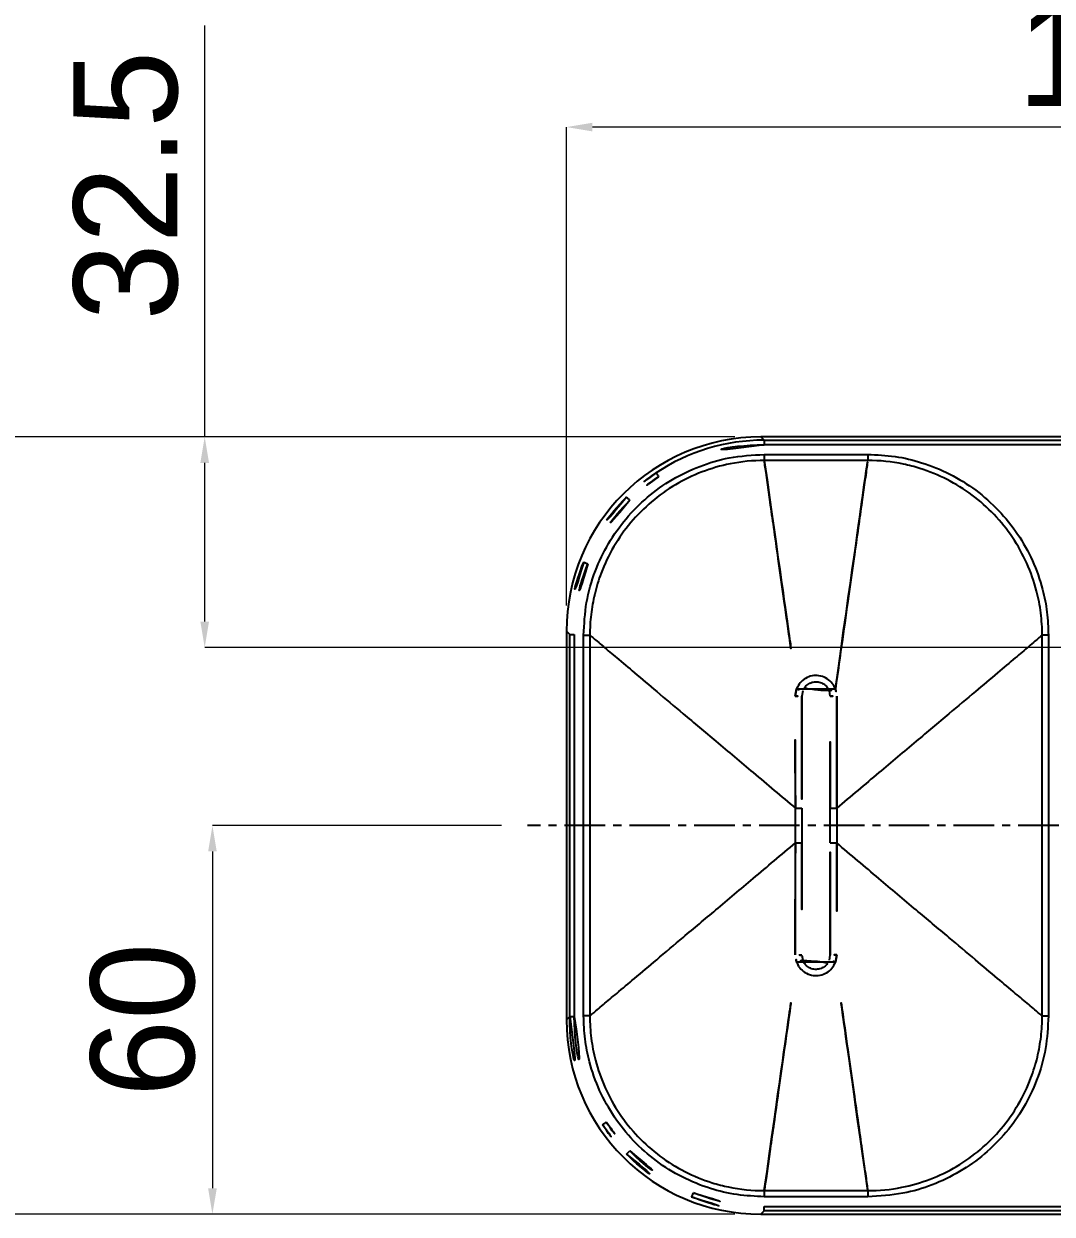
# Model space of a CAD drawing. Extents: x 16296660632 to 16296674943, y -37409619871 to -37409617133.
# Drawn here: x 16296674051.3 to 16296674210, y -37409617452.1 to -37409617268.4 of the extents above; entities that cross this region are included whole.
import ezdxf

# ---------------------------------------------------------------- set-up
doc = ezdxf.new("R2010")
doc.units = 0
doc.header["$LTSCALE"] = 10
doc.header["$MEASUREMENT"] = 0
doc.header["$PDMODE"] = 3
doc.header["$PDSIZE"] = -10
doc.linetypes.add('CENTER', pattern=[2, 1.25, -0.25, 0.25, -0.25])
doc.layers.get('0').update_dxf_attribs({"linetype": 'CONTINUOUS'})
doc.layers.get('DEFPOINTS').update_dxf_attribs({"linetype": 'CONTINUOUS'})
doc.styles.add('Daelim Dimension', font='\x7f\x7f\x7f\x7f.TTF')
doc.dimstyles.new('DEFAULT', dxfattribs={"dimscale": 2, "dimtxt": 2, "dimasz": 2, "dimexe": 0, "dimexo": 2, "dimgap": 1, "dimtad": 1, "dimdec": 1, "dimzin": 9, "dimdsep": 46, "dimtxsty": 'Daelim Dimension', "dimcen": 0.5, "dimclrd": 252, "dimclre": 252, "dimclrt": 3, "dimadec": 1, "dimazin": 0, "dimtfac": 1, "dimtdec": 1, "dimtix": 1, "dimtmove": 0, "dimatfit": 3, "dimfxl": 0, "dimtolj": 1, "dimtzin": 1, "dimlwd": 9, "dimlwe": 9, "dimarcsym": 0})

# ---------------------------------------------------------------- blocks, each defined once
blk = doc.blocks.new('*D10')
at = {"color": 5, "lineweight": 9, "ltscale": 0.5}
for p, q in [((16296674079.221901, -37409617332.174347), (16296674079.221901, -37409617268.644524)), ((16296674161.03783, -37409617332.174347), (16296674079.221901, -37409617332.174347)), ((16296674079.221901, -37409617360.685577), (16296674079.221901, -37409617336.174347)), ((16296674291.77998, -37409617364.685577), (16296674079.221901, -37409617364.685577))]:
    blk.add_line(p, q, dxfattribs=at)
at = {"color": 5, "ltscale": 0.5}
for points in [[(16296674078.555229, -37409617336.174347), (16296674079.888571, -37409617336.174347), (16296674079.221901, -37409617332.174347)], [(16296674078.555229, -37409617360.685577), (16296674079.888571, -37409617360.685577), (16296674079.221901, -37409617364.685577)]]:
    blk.add_solid(points, dxfattribs=at)
at = {"layer": 'DEFPOINTS', "color": 0, "ltscale": 0.5}
for p in [(16296674079.221901, -37409617332.174347), (16296674165.03783, -37409617332.174347), (16296674295.77998, -37409617364.685577)]:
    blk.add_point(p, dxfattribs=at)
at = {"color": 7, "ltscale": 0.5, "insert": (16296674058.978701, -37409617293.37413), "char_height": 16, "attachment_point": 2, "rotation": 90, "style": 'Daelim Dimension'}
blk.add_mtext('\\A1;32.5', dxfattribs=at)
blk = doc.blocks.new('*D11')
at = {"color": 5, "lineweight": 9, "ltscale": 0.5}
for p, q in [((16296674135.0424, -37409617358.169769), (16296674135.0424, -37409617284.343979)), ((16296674306.02998, -37409617284.343979), (16296674139.0424, -37409617284.343979)), ((16296674310.02998, -37409617322.165466), (16296674310.02998, -37409617284.343979))]:
    blk.add_line(p, q, dxfattribs=at)
at = {"color": 5, "ltscale": 0.5}
for points in [[(16296674139.0424, -37409617283.677307), (16296674139.0424, -37409617285.010643), (16296674135.0424, -37409617284.343979)], [(16296674306.02998, -37409617283.677307), (16296674306.02998, -37409617285.010643), (16296674310.02998, -37409617284.343979)]]:
    blk.add_solid(points, dxfattribs=at)
at = {"layer": 'DEFPOINTS', "color": 0, "ltscale": 0.5}
for p in [(16296674135.0424, -37409617284.343979), (16296674310.02998, -37409617326.165466), (16296674135.0424, -37409617362.169769)]:
    blk.add_point(p, dxfattribs=at)
at = {"color": 7, "ltscale": 0.5, "insert": (16296674222.53619, -37409617265.107933), "char_height": 16, "attachment_point": 2, "style": 'Daelim Dimension'}
blk.add_mtext('\\A1;175', dxfattribs=at)
blk = doc.blocks.new('*D12')
at = {"color": 5, "lineweight": 9, "ltscale": 0.5}
for p, q in [((16296674161.03783, -37409617332.174347), (16296674017.590429, -37409617332.174347)), ((16296674017.590429, -37409617336.174347), (16296674017.590429, -37409617448.14949)), ((16296674161.03783, -37409617452.14949), (16296674017.590429, -37409617452.14949))]:
    blk.add_line(p, q, dxfattribs=at)
at = {"color": 5, "ltscale": 0.5}
for points in [[(16296674016.923771, -37409617336.174347), (16296674018.257099, -37409617336.174347), (16296674017.590429, -37409617332.174347)], [(16296674016.923771, -37409617448.14949), (16296674018.257099, -37409617448.14949), (16296674017.590429, -37409617452.14949)]]:
    blk.add_solid(points, dxfattribs=at)
at = {"layer": 'DEFPOINTS', "color": 0, "ltscale": 0.5}
for p in [(16296674165.03783, -37409617332.174347), (16296674017.590429, -37409617452.14949), (16296674165.03783, -37409617452.14949)]:
    blk.add_point(p, dxfattribs=at)
at = {"color": 7, "ltscale": 0.5, "insert": (16296673998.239941, -37409617387.94519), "char_height": 16, "attachment_point": 2, "rotation": 90, "style": 'Daelim Dimension'}
blk.add_mtext('\\A1;120', dxfattribs=at)
blk = doc.blocks.new('*D16')
at = {"color": 5, "lineweight": 9, "ltscale": 0.5}
for p, q in [((16296674125.0424, -37409617392.15747), (16296674080.41796, -37409617392.15747)), ((16296674080.41796, -37409617396.15747), (16296674080.41796, -37409617448.14949)), ((16296674161.03783, -37409617452.14949), (16296674080.41796, -37409617452.14949))]:
    blk.add_line(p, q, dxfattribs=at)
at = {"color": 5, "ltscale": 0.5}
for points in [[(16296674079.75129, -37409617396.15747), (16296674081.08462, -37409617396.15747), (16296674080.41796, -37409617392.15747)], [(16296674079.75129, -37409617448.14949), (16296674081.08462, -37409617448.14949), (16296674080.41796, -37409617452.14949)]]:
    blk.add_solid(points, dxfattribs=at)
at = {"layer": 'DEFPOINTS', "color": 0, "ltscale": 0.5}
for p in [(16296674129.0424, -37409617392.15747), (16296674080.41796, -37409617452.14949), (16296674165.03783, -37409617452.14949)]:
    blk.add_point(p, dxfattribs=at)
at = {"color": 7, "ltscale": 0.5, "insert": (16296674069.70838, -37409617422.15348), "char_height": 16, "attachment_point": 5, "rotation": 90, "style": 'Daelim Dimension'}
blk.add_mtext('\\A1;60', dxfattribs=at)

msp = doc.modelspace()

# ---------------------------------------------------------------- linework, layer by layer
at = {"color": 7, "linetype": 'Continuous', "lineweight": 25}
for p, q in [((16296674165.03783, -37409617332.174347), (16296674165.53706, -37409617332.673553)), ((16296674293.48934, -37409617332.174347), (16296674165.03783, -37409617332.174347)), ((16296674165.53706, -37409617332.673553), (16296674165.53706, -37409617333.373459)), ((16296674165.53706, -37409617332.673553), (16296674294.679979, -37409617332.673553)), ((16296674294.679979, -37409617333.373459), (16296674165.53706, -37409617333.373459)), ((16296674165.57085, -37409617334.876343), (16296674165.57085, -37409617335.807159)), ((16296674165.57085, -37409617334.876343), (16296674181.536409, -37409617334.876343)), ((16296674181.536409, -37409617335.807159), (16296674165.57085, -37409617335.807159)), ((16296674181.536409, -37409617334.876343), (16296674181.536409, -37409617335.807159)), ((16296674135.54163, -37409617362.668983), (16296674135.0424, -37409617362.169769)), ((16296674135.0424, -37409617362.169769), (16296674135.0424, -37409617422.154053)), ((16296674135.54163, -37409617362.668983), (16296674136.24152, -37409617362.668983)), ((16296674135.54163, -37409617421.654831), (16296674135.54163, -37409617362.668983)), ((16296674136.24152, -37409617362.668983), (16296674136.24152, -37409617421.654831)), ((16296674137.69124, -37409617362.769783), (16296674138.65362, -37409617362.769783)), ((16296674137.69124, -37409617421.554047), (16296674137.69124, -37409617362.769783)), ((16296674138.65362, -37409617362.769783), (16296674138.65362, -37409617421.554047)), ((16296674209.416019, -37409617362.769783), (16296674208.45364, -37409617362.769783)), ((16296674208.45364, -37409617421.554047), (16296674208.45364, -37409617362.769783)), ((16296674209.416019, -37409617362.769783), (16296674209.416019, -37409617421.554047)), ((16296674171.498051, -37409617371.37796), (16296674171.35364, -37409617372.161903)), ((16296674175.753639, -37409617372.161903), (16296674175.609209, -37409617371.37796)), ((16296674170.36343, -37409617394.848648), (16296674170.36343, -37409617389.475159)), ((16296674170.36343, -37409617389.475159), (16296674171.35364, -37409617389.475159)), ((16296674171.35364, -37409617389.475159), (16296674171.35364, -37409617394.848648)), ((16296674175.753639, -37409617389.475159), (16296674176.743839, -37409617389.475159)), ((16296674175.753639, -37409617394.848648), (16296674175.753639, -37409617389.475159)), ((16296674176.743839, -37409617389.475159), (16296674176.743839, -37409617394.848648)), ((16296674170.36343, -37409617394.848648), (16296674171.35364, -37409617394.848648)), ((16296674175.753639, -37409617394.848648), (16296674176.743839, -37409617394.848648)), ((16296674171.35364, -37409617412.161911), (16296674171.498051, -37409617412.945862)), ((16296674175.609209, -37409617412.945862), (16296674175.753639, -37409617412.161911)), ((16296674135.0424, -37409617422.154053), (16296674135.54163, -37409617421.654831)), ((16296674135.54163, -37409617421.654831), (16296674136.24152, -37409617421.654831)), ((16296674138.65362, -37409617421.554047), (16296674137.69124, -37409617421.554047)), ((16296674208.45364, -37409617421.554047), (16296674209.416019, -37409617421.554047)), ((16296674165.57085, -37409617448.516663), (16296674165.57085, -37409617449.447487)), ((16296674165.57085, -37409617448.516663), (16296674181.536409, -37409617448.516663)), ((16296674181.536409, -37409617449.447487), (16296674165.57085, -37409617449.447487)), ((16296674181.536409, -37409617448.516663), (16296674181.536409, -37409617449.447487)), ((16296674165.53706, -37409617451.650269), (16296674165.03783, -37409617452.149483)), ((16296674165.53706, -37409617450.950378), (16296674454.5229, -37409617450.950378)), ((16296674165.53706, -37409617451.650269), (16296674165.53706, -37409617450.950378)), ((16296674454.5229, -37409617451.650269), (16296674165.53706, -37409617451.650269)), ((16296674165.03783, -37409617452.149483), (16296674455.02212, -37409617452.149483))]:
    msp.add_line(p, q, dxfattribs=at)
at = {"color": 1, "linetype": 'CENTER', "ltscale": 0.5}
msp.add_line((16296674491.01755, -37409617392.157471), (16296674129.0424, -37409617392.157471), dxfattribs=at)
at = {"color": 7, "linetype": 'Continuous', "lineweight": 25, "flags": 128}
for points in [[(16296674148.87468, -37409617337.726532), (16296674148.88373, -37409617337.740082), (16296674148.906919, -37409617337.774811), (16296674148.943411, -37409617337.829422), (16296674148.99181, -37409617337.901894), (16296674149.05031, -37409617337.989471), (16296674149.11676, -37409617338.088966), (16296674149.1887, -37409617338.196617), (16296674149.26339, -37409617338.308441)], [(16296674144.326611, -37409617341.458557), (16296674144.338169, -37409617341.470108), (16296674144.36772, -37409617341.499657), (16296674144.414169, -37409617341.546112), (16296674144.47578, -37409617341.607712), (16296674144.550261, -37409617341.68222), (16296674144.63484, -37409617341.766777), (16296674144.726379, -37409617341.858307), (16296674144.82143, -37409617341.953369)], [(16296674137.70063, -37409617351.49408), (16296674137.71558, -37409617351.500076), (16296674137.75423, -37409617351.515587), (16296674137.815121, -37409617351.540009), (16296674137.895969, -37409617351.572479), (16296674137.99378, -37409617351.611763), (16296674138.104879, -37409617351.656342), (16296674138.22514, -37409617351.704613), (16296674138.35008, -37409617351.754761)], [(16296674140.59461, -37409617438.3172), (16296674140.60815, -37409617438.308167), (16296674140.642879, -37409617438.284943), (16296674140.697491, -37409617438.248489), (16296674140.769939, -37409617438.200073), (16296674140.85754, -37409617438.141571), (16296674140.95702, -37409617438.075104), (16296674141.06468, -37409617438.003197), (16296674141.17651, -37409617437.928513)], [(16296674144.326611, -37409617442.865257), (16296674144.338169, -37409617442.853699), (16296674144.36772, -37409617442.824158), (16296674144.414169, -37409617442.77771), (16296674144.47578, -37409617442.716087), (16296674144.550261, -37409617442.641632), (16296674144.63484, -37409617442.557053), (16296674144.726379, -37409617442.465523), (16296674144.82143, -37409617442.370453)], [(16296674154.362141, -37409617449.491257), (16296674154.36813, -37409617449.476318), (16296674154.38364, -37409617449.437653), (16296674154.408079, -37409617449.37677), (16296674154.44055, -37409617449.295929), (16296674154.479799, -37409617449.198097), (16296674154.524401, -37409617449.087013), (16296674154.57268, -37409617448.966743), (16296674154.62282, -37409617448.841797)]]:
    msp.add_lwpolyline(points, dxfattribs=at)
at = {"color": 7, "linetype": 'Continuous', "lineweight": 25}
for centre, radius, start, end in [((16296674170.604139, -37409617363.862991), 8.3327, 268.28531226, 275.16054517), ((16296674173.67462, -37409617363.584412), 8.091791, 247.38995373, 254.39609015), ((16296674173.432631, -37409617363.584412), 8.091791, 285.60390985, 292.61004627), ((16296674176.503111, -37409617363.863678), 8.332, 264.83923715, 271.71490621), ((16296674170.604139, -37409617420.461731), 8.333591, 84.84003531, 91.71461492), ((16296674173.67486, -37409617420.740021), 8.092427, 105.60440926, 112.60997902), ((16296674173.4324, -37409617420.740021), 8.092427, 67.39002098, 74.39559074), ((16296674176.503111, -37409617420.461029), 8.33289, 88.28516661, 95.16018237)]:
    msp.add_arc(centre, radius, start, end, dxfattribs=at)
for centre, major_axis, ratio, start_param, end_param in [((16296674165.046761, -37409617362.178703), (21.219364, -21.219364), 0.9997096655, 2.3563467834, 3.9268385237), ((16296674165.545971, -37409617362.677917), (21.219364, -21.219364), 0.9997096655, 2.3563467834, 2.9451689067), ((16296674165.545971, -37409617362.677917), (-20.72454, 20.72454), 0.9996954599, 5.497939437, 6.0867615603), ((16296674165.545971, -37409617362.677917), (21.219364, -21.219364), 0.9997096655, 2.9451689067, 3.1415926536), ((16296674165.545971, -37409617362.677917), (-20.72454, 20.72454), 0.9996954599, 6.0867615603, 6.2831853072), ((16296674165.545971, -37409617362.677917), (21.219364, -21.219364), 0.9997096655, 3.1415926536, 3.545175102), ((16296674165.545971, -37409617362.677917), (-20.72454, 20.72454), 0.9996954599, 0, 0.4035824484), ((16296674165.545971, -37409617362.677917), (21.219364, -21.219364), 0.9997096655, 3.545175102, 3.9268385237), ((16296674165.545971, -37409617362.677917), (-20.72454, 20.72454), 0.9996954599, 0.4035824484, 0.7852458701), ((16296674165.046761, -37409617422.145111), (21.219364, 21.219364), 0.9997096655, 2.3563467834, 3.9268385237), ((16296674165.545971, -37409617421.645897), (21.219364, 21.219364), 0.9997096655, 2.3563467834, 2.9451689067), ((16296674165.545971, -37409617421.645897), (-20.72454, -20.72454), 0.9996954599, 5.497939437, 6.0867615603), ((16296674165.545971, -37409617421.645897), (21.219364, 21.219364), 0.9997096655, 2.9451689067, 3.1415926536), ((16296674165.545971, -37409617421.645897), (-20.72454, -20.72454), 0.9996954599, 6.0867615603, 6.2831853072), ((16296674165.545971, -37409617421.645897), (-20.72454, -20.72454), 0.9996954599, 0, 0.4035824482), ((16296674165.545971, -37409617421.645897), (21.219364, 21.219364), 0.9997096655, 3.1415926536, 3.5451751018), ((16296674165.545971, -37409617421.645897), (21.219364, 21.219364), 0.9997096655, 3.5451751018, 3.9268385237), ((16296674165.545971, -37409617421.645897), (-20.72454, -20.72454), 0.9996954599, 0.4035824482, 0.7852458701)]:
    msp.add_ellipse(centre, major_axis=major_axis, ratio=ratio, start_param=start_param, end_param=end_param, dxfattribs=at)
for points, knots in [([(16296674137.69124, -37409617362.769783), (16296674137.781891, -37409617361.082352), (16296674137.9632, -37409617357.70752), (16296674139.33984, -37409617352.923431), (16296674141.427059, -37409617348.563713), (16296674144.149, -37409617344.70636), (16296674147.486931, -37409617341.373154), (16296674151.32835, -37409617338.630142), (16296674155.582211, -37409617336.601501), (16296674160.35813, -37409617335.167908), (16296674163.748541, -37409617334.978271), (16296674165.57085, -37409617334.876343)], [0, 0, 0, 0, 0.1155830373, 0.2311656019, 0.3385298271, 0.4458937919, 0.5532353854, 0.6605765788, 0.7679167551, 0.8752568273, 1, 1, 1, 1]), ([(16296674165.57085, -37409617335.807159), (16296674165.570829, -37409617335.807159), (16296674163.8125, -37409617335.803726), (16296674160.5306, -37409617336.127563), (16296674155.915609, -37409617337.463226), (16296674151.8039, -37409617339.438103), (16296674148.09272, -37409617342.088043), (16296674144.86865, -37409617345.312943), (16296674142.245171, -37409617349.042511), (16296674140.43965, -37409617352.806633), (16296674139.347811, -37409617356.358597), (16296674138.77529, -37409617359.573647), (16296674138.65362, -37409617361.705109), (16296674138.65362, -37409617362.76976), (16296674138.65362, -37409617362.769783)], [0, 0, 0, 0, 0.0000014097, 0.1247587674, 0.2321129273, 0.3394671964, 0.4468083036, 0.5541493912, 0.6614818512, 0.7688143696, 0.8489245718, 0.9244614903, 0.9999985903, 1, 1, 1, 1]), ([(16296674165.57085, -37409617335.807159), (16296674165.58353, -37409617335.896744), (16296674165.610821, -37409617336.089371), (16296674165.69953, -37409617336.715477), (16296674165.84734, -37409617337.759193), (16296674166.115789, -37409617339.653976), (16296674166.51807, -37409617342.494232), (16296674167.07654, -37409617346.436478), (16296674167.76425, -37409617351.291656), (16296674168.581739, -37409617357.062637), (16296674169.529181, -37409617363.751213), (16296674170.2045, -37409617368.518631), (16296674170.563669, -37409617371.054291)], [0, 0, 0, 0, 0.0161308873, 0.0346855765, 0.0710371779, 0.1173555408, 0.2034540532, 0.3133846198, 0.4477419539, 0.6068473348, 0.790892326, 1, 1, 1, 1]), ([(16296674176.543579, -37409617371.054291), (16296674176.90276, -37409617368.518631), (16296674177.57806, -37409617363.751213), (16296674178.525511, -37409617357.062637), (16296674179.342991, -37409617351.291656), (16296674180.03072, -37409617346.436478), (16296674180.58919, -37409617342.494232), (16296674180.99147, -37409617339.653976), (16296674181.25992, -37409617337.759193), (16296674181.407721, -37409617336.715477), (16296674181.496441, -37409617336.089371), (16296674181.52371, -37409617335.896744), (16296674181.536409, -37409617335.807159)], [0, 0, 0, 0, 0.209107674, 0.3931526652, 0.5522580461, 0.6866153802, 0.7965459468, 0.8826444592, 0.9289628221, 0.9653144235, 0.9838691127, 1, 1, 1, 1]), ([(16296674181.536409, -37409617334.876343), (16296674182.942829, -37409617334.939011), (16296674185.75565, -37409617335.064392), (16296674190.036989, -37409617336.085274), (16296674194.255461, -37409617337.802338), (16296674198.2696, -37409617340.289703), (16296674201.79952, -37409617343.424988), (16296674204.76494, -37409617347.100143), (16296674207.060369, -37409617351.228813), (16296674208.50506, -37409617355.321083), (16296674209.28237, -37409617359.202881), (16296674209.371469, -37409617361.580811), (16296674209.416019, -37409617362.769783)], [0, 0, 0, 0, 0.0963423604, 0.1926845978, 0.3000406578, 0.407397298, 0.514812922, 0.62222872, 0.7296503695, 0.8370722894, 0.9185360479, 1, 1, 1, 1]), ([(16296674208.45364, -37409617362.769783), (16296674208.45364, -37409617362.76976), (16296674208.45364, -37409617361.622253), (16296674208.31114, -37409617359.324547), (16296674207.59178, -37409617355.574631), (16296674206.192659, -37409617351.619423), (16296674203.982059, -37409617347.627579), (16296674201.1192, -37409617344.073608), (16296674197.709749, -37409617341.040077), (16296674193.83144, -37409617338.637009), (16296674190.20698, -37409617337.15239), (16296674186.109949, -37409617336.088638), (16296674183.383011, -37409617335.803558), (16296674181.536421, -37409617335.807159), (16296674181.536409, -37409617335.807159)], [0, 0, 0, 0, 0.0000014097, 0.0814196419, 0.1628376711, 0.2702422243, 0.3776465821, 0.4850813759, 0.5925158439, 0.699911157, 0.8073064138, 0.8689753623, 0.9999985903, 1, 1, 1, 1]), ([(16296674138.65362, -37409617362.769783), (16296674138.787729, -37409617362.882721), (16296674139.06535, -37409617363.116547), (16296674139.83165, -37409617363.761902), (16296674141.055149, -37409617364.792328), (16296674142.99509, -37409617366.426086), (16296674145.74966, -37409617368.745941), (16296674149.179819, -37409617371.634743), (16296674153.36417, -37409617375.158722), (16296674158.32975, -37409617379.340637), (16296674164.098391, -37409617384.198883), (16296674168.19269, -37409617387.647018), (16296674170.36343, -37409617389.475159)], [0, 0, 0, 0, 0.0253345024, 0.0524424555, 0.085783505, 0.1527651314, 0.2387919597, 0.344602904, 0.4705894994, 0.6244630141, 0.8008965774, 1, 1, 1, 1]), ([(16296674208.45364, -37409617362.769783), (16296674208.319521, -37409617362.882721), (16296674208.041901, -37409617363.116547), (16296674207.2756, -37409617363.761902), (16296674206.052099, -37409617364.792328), (16296674204.11216, -37409617366.426086), (16296674201.35759, -37409617368.745941), (16296674197.927441, -37409617371.634743), (16296674193.74309, -37409617375.158722), (16296674188.7775, -37409617379.340637), (16296674183.008869, -37409617384.198883), (16296674178.91457, -37409617387.647018), (16296674176.743839, -37409617389.475159)], [0, 0, 0, 0, 0.0253345024, 0.0524424555, 0.085783505, 0.1527651314, 0.2387919597, 0.344602904, 0.4705894994, 0.6244630141, 0.8008965774, 1, 1, 1, 1]), ([(16296674170.563669, -37409617371.054291), (16296674170.56369, -37409617371.054283), (16296674170.732059, -37409617370.738586), (16296674171.04464, -37409617370.081734), (16296674171.90579, -37409617369.389389), (16296674172.923389, -37409617368.998596), (16296674174.018419, -37409617368.971916), (16296674175.062349, -37409617369.305344), (16296674175.923611, -37409617369.969009), (16296674176.386709, -37409617370.612297), (16296674176.51762, -37409617371.005623), (16296674176.54356, -37409617371.054283), (16296674176.543579, -37409617371.054291)], [0, 0, 0, 0, 0.0000082452, 0.1397446532, 0.2795875369, 0.4194703555, 0.5593093146, 0.6990716217, 0.8387760364, 0.9784628441, 0.9999917548, 1, 1, 1, 1]), ([(16296674175.609209, -37409617371.37796), (16296674175.59511, -37409617371.342743), (16296674175.48954, -37409617371.078987), (16296674175.188181, -37409617370.628143), (16296674174.589849, -37409617370.173553), (16296674173.87361, -37409617369.942833), (16296674173.120251, -37409617369.961639), (16296674172.41987, -37409617370.230263), (16296674171.830709, -37409617370.71048), (16296674171.608931, -37409617371.155457), (16296674171.498051, -37409617371.37796)], [0, 0, 0, 0, 0.0215655403, 0.1613863661, 0.3010976603, 0.4407534929, 0.5804437297, 0.7202332529, 0.8601058501, 1, 1, 1, 1]), ([(16296674170.354799, -37409617372.191963), (16296674170.409639, -37409617371.809113), (16296674170.464491, -37409617371.426247), (16296674170.563669, -37409617371.054291), (16296674170.563669, -37409617371.054291)], [0, 0, 0, 0, 0.9999499219, 1, 1, 1, 1]), ([(16296674171.35364, -37409617372.161903), (16296674171.35364, -37409617375.305328), (16296674171.35364, -37409617380.550201), (16296674171.35364, -37409617386.322083), (16296674171.35364, -37409617388.949654), (16296674171.35364, -37409617389.475159)], [0, 0, 0, 0, 0.5447592795, 0.9089525157, 1, 1, 1, 1]), ([(16296674176.543579, -37409617371.054291), (16296674176.543579, -37409617371.054291), (16296674176.642771, -37409617371.426247), (16296674176.69762, -37409617371.809113), (16296674176.75246, -37409617372.191963)], [0, 0, 0, 0, 0.0000500781, 1, 1, 1, 1]), ([(16296674176.75246, -37409617372.191963), (16296674176.75144, -37409617375.51358), (16296674176.75005, -37409617380.054779), (16296674176.74777, -37409617385.207047), (16296674176.747931, -37409617387.646294), (16296674176.743839, -37409617388.865692), (16296674176.743839, -37409617389.475159), (16296674176.743839, -37409617389.475159)], [0, 0, 0, 0, 0.5766424981, 0.7883642652, 0.8942258311, 0.9999965518, 1, 1, 1, 1]), ([(16296674170.36343, -37409617389.475159), (16296674170.36343, -37409617389.475159), (16296674170.36343, -37409617388.950897), (16296674170.35531, -37409617386.327652), (16296674170.360121, -37409617380.565804), (16296674170.356791, -37409617375.329651), (16296674170.354799, -37409617372.191963)], [0, 0, 0, 0, 0.0000034482, 0.0909873559, 0.4552828204, 1, 1, 1, 1]), ([(16296674175.753639, -37409617389.475159), (16296674175.753639, -37409617388.864319), (16296674175.753639, -37409617387.642616), (16296674175.753639, -37409617385.19931), (16296674175.753639, -37409617380.038437), (16296674175.753639, -37409617375.489502), (16296674175.753639, -37409617372.161903)], [0, 0, 0, 0, 0.1058327355, 0.2116644267, 0.423322608, 1, 1, 1, 1]), ([(16296674138.65362, -37409617421.554047), (16296674138.787729, -37409617421.441101), (16296674139.06535, -37409617421.207314), (16296674139.83165, -37409617420.561951), (16296674141.055149, -37409617419.531517), (16296674142.99509, -37409617417.897743), (16296674145.74966, -37409617415.577881), (16296674149.179819, -37409617412.689072), (16296674153.36417, -37409617409.165123), (16296674158.32976, -37409617404.983177), (16296674164.098391, -37409617400.124924), (16296674168.19269, -37409617396.676788), (16296674170.36343, -37409617394.848648)], [0, 0, 0, 0, 0.0253345471, 0.0524424563, 0.0857835542, 0.1527651526, 0.2387919787, 0.3446029205, 0.4705895685, 0.6244629674, 0.8008966384, 1, 1, 1, 1]), ([(16296674170.354799, -37409617412.131882), (16296674170.35581, -37409617408.810257), (16296674170.357201, -37409617404.269058), (16296674170.35948, -37409617399.116791), (16296674170.35932, -37409617396.677521), (16296674170.36343, -37409617395.458107), (16296674170.36343, -37409617394.848663), (16296674170.36343, -37409617394.848648)], [0, 0, 0, 0, 0.5766423738, 0.7883643108, 0.8942258539, 0.9999965518, 1, 1, 1, 1]), ([(16296674171.35364, -37409617394.848648), (16296674171.35364, -37409617395.459503), (16296674171.35364, -37409617396.681183), (16296674171.35364, -37409617399.124512), (16296674171.35364, -37409617404.2854), (16296674171.35364, -37409617408.83432), (16296674171.35364, -37409617412.161911)], [0, 0, 0, 0, 0.1058327355, 0.2116646419, 0.423322608, 1, 1, 1, 1]), ([(16296674175.753639, -37409617412.161911), (16296674175.753639, -37409617409.018517), (16296674175.753639, -37409617403.773621), (16296674175.753639, -37409617398.00174), (16296674175.753639, -37409617395.374161), (16296674175.753639, -37409617394.848648)], [0, 0, 0, 0, 0.5447592795, 0.9089525157, 1, 1, 1, 1]), ([(16296674176.743839, -37409617394.848648), (16296674176.743839, -37409617394.848663), (16296674176.743839, -37409617395.372917), (16296674176.751949, -37409617397.996193), (16296674176.747141, -37409617403.758034), (16296674176.750469, -37409617408.994171), (16296674176.75246, -37409617412.131882)], [0, 0, 0, 0, 0.0000034482, 0.0909875518, 0.4552829378, 1, 1, 1, 1]), ([(16296674208.45364, -37409617421.554047), (16296674208.319521, -37409617421.441101), (16296674208.041901, -37409617421.207314), (16296674207.2756, -37409617420.561951), (16296674206.052111, -37409617419.531517), (16296674204.11216, -37409617417.897743), (16296674201.35759, -37409617415.577881), (16296674197.927441, -37409617412.689072), (16296674193.74309, -37409617409.165123), (16296674188.7775, -37409617404.983177), (16296674183.008869, -37409617400.124924), (16296674178.91457, -37409617396.676788), (16296674176.743839, -37409617394.848648)], [0, 0, 0, 0, 0.0253345471, 0.0524424563, 0.0857835542, 0.1527651526, 0.2387919787, 0.3446029205, 0.4705895685, 0.6244629674, 0.8008966384, 1, 1, 1, 1]), ([(16296674170.563669, -37409617413.269531), (16296674170.563669, -37409617413.269524), (16296674170.470289, -37409617412.895981), (16296674170.41254, -37409617412.513924), (16296674170.354799, -37409617412.131882)], [0, 0, 0, 0, 0.000053189, 1, 1, 1, 1]), ([(16296674171.498051, -37409617412.945862), (16296674171.51215, -37409617412.98111), (16296674171.61771, -37409617413.244812), (16296674171.919081, -37409617413.695686), (16296674172.517401, -37409617414.150253), (16296674173.23365, -37409617414.380981), (16296674173.987, -37409617414.362198), (16296674174.687389, -37409617414.093567), (16296674175.276541, -37409617413.613373), (16296674175.49832, -37409617413.168373), (16296674175.609209, -37409617412.945862)], [0, 0, 0, 0, 0.0215655231, 0.1613862373, 0.3010978457, 0.4407533507, 0.5804434581, 0.7202328698, 0.8601053554, 1, 1, 1, 1]), ([(16296674176.75246, -37409617412.131882), (16296674176.694719, -37409617412.513924), (16296674176.636959, -37409617412.895981), (16296674176.543579, -37409617413.269524), (16296674176.543579, -37409617413.269531)], [0, 0, 0, 0, 0.999946811, 1, 1, 1, 1]), ([(16296674176.543579, -37409617413.269531), (16296674176.54356, -37409617413.269562), (16296674176.36606, -37409617413.5802), (16296674176.06686, -37409617414.244453), (16296674175.20034, -37409617414.933777), (16296674174.184139, -37409617415.325417), (16296674173.08889, -37409617415.351791), (16296674172.04443, -37409617415.018768), (16296674171.185511, -37409617414.353783), (16296674170.716061, -37409617413.713997), (16296674170.591049, -37409617413.317413), (16296674170.56369, -37409617413.269562), (16296674170.563669, -37409617413.269531)], [0, 0, 0, 0, 0.0000078206, 0.1397439418, 0.2795869562, 0.4194700772, 0.5593091792, 0.6990717652, 0.8387763104, 0.9784632486, 0.9999921794, 1, 1, 1, 1]), ([(16296674165.57085, -37409617448.516663), (16296674165.58353, -37409617448.427063), (16296674165.610821, -37409617448.234467), (16296674165.69953, -37409617447.608337), (16296674165.84734, -37409617446.564667), (16296674166.11578, -37409617444.66983), (16296674166.51807, -37409617441.829567), (16296674167.07654, -37409617437.887329), (16296674167.76425, -37409617433.032173), (16296674168.581739, -37409617427.261169), (16296674169.529181, -37409617420.572632), (16296674170.2045, -37409617415.805206), (16296674170.563669, -37409617413.269531)], [0, 0, 0, 0, 0.0161308556, 0.0346855745, 0.0710371158, 0.1173556487, 0.2034541435, 0.3133846444, 0.4477420631, 0.6068474558, 0.7908924107, 1, 1, 1, 1]), ([(16296674181.536409, -37409617448.516663), (16296674181.52371, -37409617448.427063), (16296674181.496441, -37409617448.234467), (16296674181.407721, -37409617447.608337), (16296674181.25992, -37409617446.564667), (16296674180.99147, -37409617444.66983), (16296674180.58919, -37409617441.829567), (16296674180.03072, -37409617437.887329), (16296674179.342991, -37409617433.032173), (16296674178.525511, -37409617427.261169), (16296674177.57806, -37409617420.572632), (16296674176.90276, -37409617415.805206), (16296674176.543579, -37409617413.269531)], [0, 0, 0, 0, 0.0161308556, 0.0346855745, 0.0710371158, 0.1173556487, 0.2034541435, 0.3133846444, 0.4477420631, 0.6068474558, 0.7908924107, 1, 1, 1, 1]), ([(16296674165.57085, -37409617449.447487), (16296674164.16444, -37409617449.384804), (16296674161.351589, -37409617449.259453), (16296674157.070271, -37409617448.238541), (16296674152.85178, -37409617446.521477), (16296674148.83766, -37409617444.034119), (16296674145.30773, -37409617440.898849), (16296674142.342319, -37409617437.223663), (16296674140.046881, -37409617433.095032), (16296674138.602221, -37409617429.002762), (16296674137.824869, -37409617425.120941), (16296674137.73579, -37409617422.743027), (16296674137.69124, -37409617421.554047)], [0, 0, 0, 0, 0.0963423762, 0.1926846272, 0.3000406747, 0.407397084, 0.5148129271, 0.6222288049, 0.7296505053, 0.8370722047, 0.91853608, 1, 1, 1, 1]), ([(16296674138.65362, -37409617421.554047), (16296674138.65362, -37409617421.554077), (16296674138.65362, -37409617422.701553), (16296674138.796101, -37409617424.999252), (16296674139.515471, -37409617428.749207), (16296674140.9146, -37409617432.704422), (16296674143.125191, -37409617436.696228), (16296674145.98805, -37409617440.250214), (16296674149.397511, -37409617443.283722), (16296674153.27581, -37409617445.68689), (16296674156.90028, -37409617447.171204), (16296674160.997299, -37409617448.235901), (16296674163.724239, -37409617448.516663), (16296674165.570829, -37409617448.516663), (16296674165.57085, -37409617448.516663)], [0, 0, 0, 0, 0.0000014097, 0.0814196484, 0.1628375544, 0.2702422409, 0.377646588, 0.485081356, 0.5925158473, 0.6999111225, 0.80730639, 0.8689753504, 0.9999985903, 1, 1, 1, 1]), ([(16296674181.536409, -37409617448.516663), (16296674181.536421, -37409617448.516663), (16296674183.29476, -37409617448.516663), (16296674186.576639, -37409617448.197617), (16296674191.191641, -37409617446.86026), (16296674195.30336, -37409617444.885803), (16296674199.01453, -37409617442.235748), (16296674202.238609, -37409617439.010857), (16296674204.86208, -37409617435.281311), (16296674206.667589, -37409617431.517212), (16296674207.759451, -37409617427.96524), (16296674208.331961, -37409617424.750153), (16296674208.45364, -37409617422.618698), (16296674208.45364, -37409617421.554077), (16296674208.45364, -37409617421.554047)], [0, 0, 0, 0, 0.0000014097, 0.1247587779, 0.2321129316, 0.3394671795, 0.4468083901, 0.5541494384, 0.6614818699, 0.768814356, 0.848924648, 0.9244614851, 0.9999985903, 1, 1, 1, 1]), ([(16296674209.416019, -37409617421.554047), (16296674209.325359, -37409617423.241493), (16296674209.14407, -37409617426.616302), (16296674207.76741, -37409617431.400421), (16296674205.680189, -37409617435.760132), (16296674202.95826, -37409617439.617477), (16296674199.620331, -37409617442.950653), (16296674195.7789, -37409617445.693657), (16296674191.525049, -37409617447.722351), (16296674186.749121, -37409617449.155899), (16296674183.358721, -37409617449.345551), (16296674181.536409, -37409617449.447487)], [0, 0, 0, 0, 0.1155830449, 0.2311655352, 0.3385297866, 0.4458937064, 0.5532353973, 0.6605765361, 0.7679167403, 0.8752568107, 1, 1, 1, 1])]:
    msp.add_open_spline(points, degree=3, knots=knots, dxfattribs=at)

# ---------------------------------------------------------------- dimensions: what is measured, and where the dimension line sits
at = {"color": 5, "ltscale": 0.5}
dim = msp.add_linear_dim(base=(16296674135.0424, -37409617284.343979), p1=(16296674310.02998, -37409617326.165466), p2=(16296674135.0424, -37409617362.169769), dimstyle='DEFAULT', override={"dimtxt": 8, "dimclrd": 5, "dimclre": 5, "dimclrt": 7}, dxfattribs=at)
dim.commit()
dim.dimension.update_dxf_attribs({"geometry": '*D11', "text_midpoint": (16296674222.53619, -37409617284.343979), "dimtype": 160})
for base, p1, p2, picture, middle in [((16296674079.221901, -37409617332.174347), (16296674295.77998, -37409617364.685577), (16296674165.03783, -37409617332.174347), '*D10', (16296674079.22191, -37409617293.37413)), ((16296674017.590429, -37409617452.14949), (16296674165.03783, -37409617332.174347), (16296674165.03783, -37409617452.14949), '*D12', (16296674017.590441, -37409617387.94519)), ((16296674080.417959, -37409617452.14949), (16296674129.0424, -37409617392.157471), (16296674165.03783, -37409617452.14949), '*D16', (16296674080.417959, -37409617422.153481))]:
    dim = msp.add_linear_dim(base=base, p1=p1, p2=p2, angle=90, dimstyle='DEFAULT', override={"dimtxt": 8, "dimclrd": 5, "dimclre": 5, "dimclrt": 7}, dxfattribs=at)
    dim.commit()
    dim.dimension.update_dxf_attribs({"geometry": picture, "text_midpoint": middle, "dimtype": 160})

doc.saveas('drawing.dxf')
